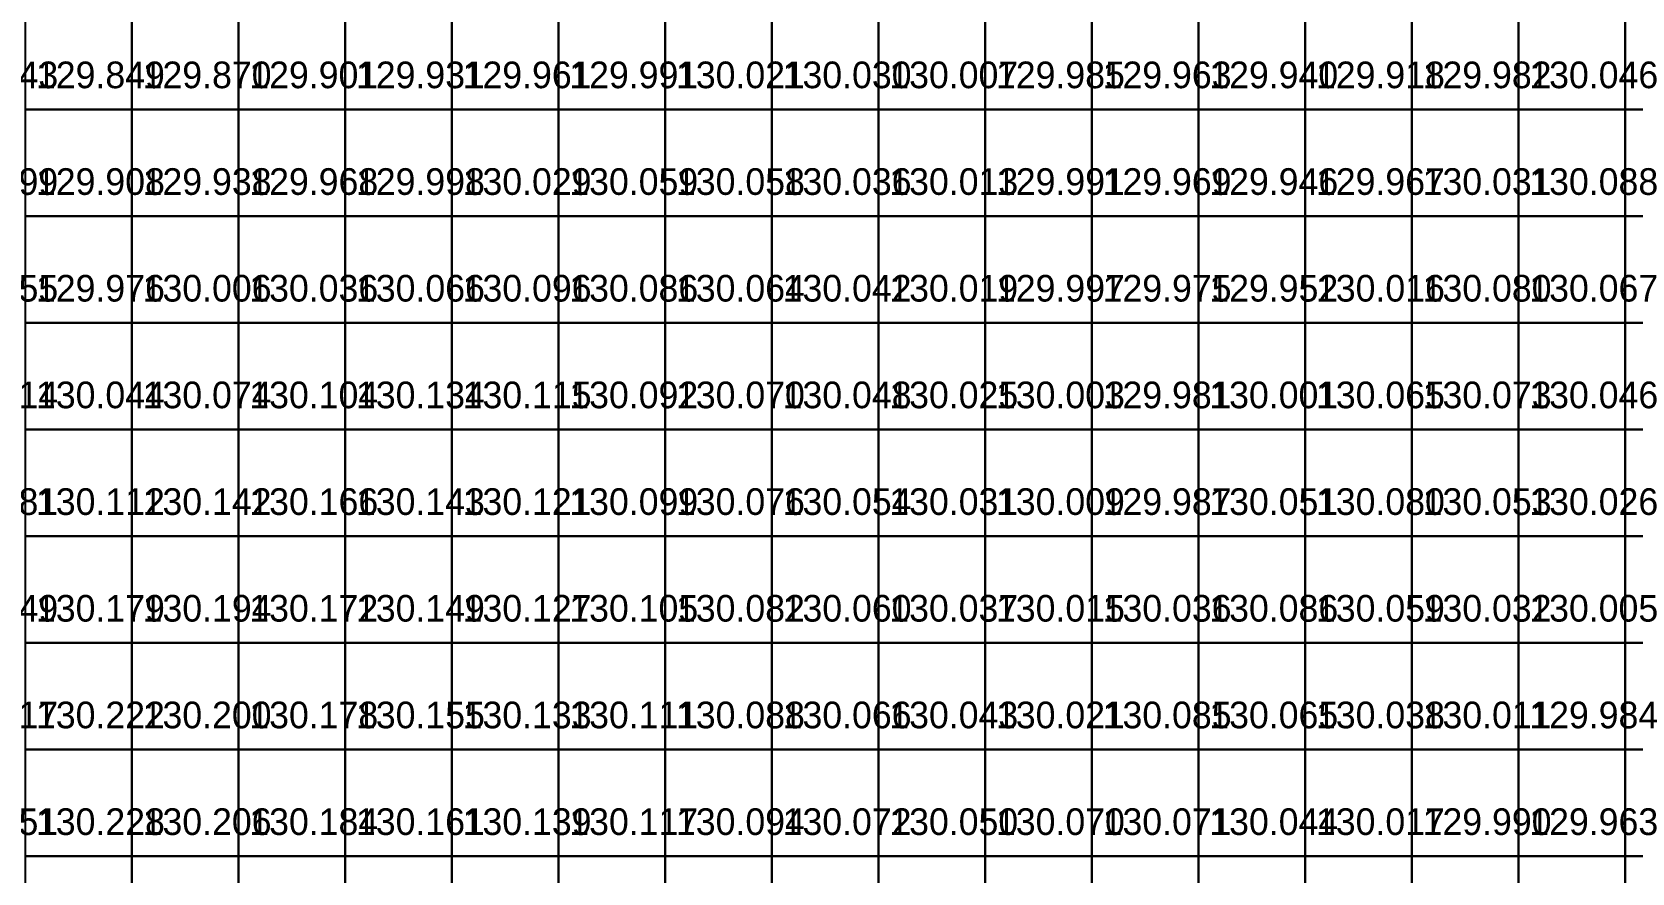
# Model space of a CAD drawing. Header units: metres. Extents: x 287857 to 287978, y 62957 to 63018.
# Drawn here: x 287871.99 to 287886.99, y 62979.67 to 62987.56 of the extents above; entities that cross this region are included whole.
import ezdxf

# ---------------------------------------------------------------- set-up
doc = ezdxf.new("R2010")
doc.units = ezdxf.units.M
doc.layers.add('SURVEY-INTERP', color=7, linetype='Continuous', true_color=0x94a3b8)
doc.layers.add('SURVEY-LEVEL-TXT', color=7, linetype='Continuous', true_color=0x4ade80)

msp = doc.modelspace()

# ---------------------------------------------------------------- linework, layer by layer
at = {"layer": 'SURVEY-INTERP'}
for points in [[(287871.925, 62986.831, 129.849), (287872.925, 62986.831, 129.849), (287872.925, 62987.831, 129.849), (287871.925, 62987.831, 129.849), (287871.925, 62986.831, 129.849)], [(287872.925, 62986.831, 129.87), (287873.925, 62986.831, 129.87), (287873.925, 62987.831, 129.87), (287872.925, 62987.831, 129.87), (287872.925, 62986.831, 129.87)], [(287873.925, 62986.831, 129.901), (287874.925, 62986.831, 129.901), (287874.925, 62987.831, 129.901), (287873.925, 62987.831, 129.901), (287873.925, 62986.831, 129.901)], [(287874.925, 62986.831, 129.931), (287875.925, 62986.831, 129.931), (287875.925, 62987.831, 129.931), (287874.925, 62987.831, 129.931), (287874.925, 62986.831, 129.931)], [(287875.925, 62986.831, 129.961), (287876.925, 62986.831, 129.961), (287876.925, 62987.831, 129.961), (287875.925, 62987.831, 129.961), (287875.925, 62986.831, 129.961)], [(287876.925, 62986.831, 129.991), (287877.925, 62986.831, 129.991), (287877.925, 62987.831, 129.991), (287876.925, 62987.831, 129.991), (287876.925, 62986.831, 129.991)], [(287877.925, 62986.831, 130.021), (287878.925, 62986.831, 130.021), (287878.925, 62987.831, 130.021), (287877.925, 62987.831, 130.021), (287877.925, 62986.831, 130.021)], [(287878.925, 62986.831, 130.03), (287879.925, 62986.831, 130.03), (287879.925, 62987.831, 130.03), (287878.925, 62987.831, 130.03), (287878.925, 62986.831, 130.03)], [(287879.925, 62986.831, 130.007), (287880.925, 62986.831, 130.007), (287880.925, 62987.831, 130.007), (287879.925, 62987.831, 130.007), (287879.925, 62986.831, 130.007)], [(287880.925, 62986.831, 129.985), (287881.925, 62986.831, 129.985), (287881.925, 62987.831, 129.985), (287880.925, 62987.831, 129.985), (287880.925, 62986.831, 129.985)], [(287881.925, 62986.831, 129.963), (287882.925, 62986.831, 129.963), (287882.925, 62987.831, 129.963), (287881.925, 62987.831, 129.963), (287881.925, 62986.831, 129.963)], [(287882.925, 62986.831, 129.94), (287883.925, 62986.831, 129.94), (287883.925, 62987.831, 129.94), (287882.925, 62987.831, 129.94), (287882.925, 62986.831, 129.94)], [(287883.925, 62986.831, 129.918), (287884.925, 62986.831, 129.918), (287884.925, 62987.831, 129.918), (287883.925, 62987.831, 129.918), (287883.925, 62986.831, 129.918)], [(287884.925, 62986.831, 129.982), (287885.925, 62986.831, 129.982), (287885.925, 62987.831, 129.982), (287884.925, 62987.831, 129.982), (287884.925, 62986.831, 129.982)], [(287885.925, 62986.831, 130.046), (287886.925, 62986.831, 130.046), (287886.925, 62987.831, 130.046), (287885.925, 62987.831, 130.046), (287885.925, 62986.831, 130.046)], [(287886.925, 62986.831, 130.082), (287887.925, 62986.831, 130.082), (287887.925, 62987.831, 130.082), (287886.925, 62987.831, 130.082), (287886.925, 62986.831, 130.082)], [(287871.925, 62985.831, 129.908), (287872.925, 62985.831, 129.908), (287872.925, 62986.831, 129.908), (287871.925, 62986.831, 129.908), (287871.925, 62985.831, 129.908)], [(287872.925, 62985.831, 129.938), (287873.925, 62985.831, 129.938), (287873.925, 62986.831, 129.938), (287872.925, 62986.831, 129.938), (287872.925, 62985.831, 129.938)], [(287873.925, 62985.831, 129.968), (287874.925, 62985.831, 129.968), (287874.925, 62986.831, 129.968), (287873.925, 62986.831, 129.968), (287873.925, 62985.831, 129.968)], [(287874.925, 62985.831, 129.998), (287875.925, 62985.831, 129.998), (287875.925, 62986.831, 129.998), (287874.925, 62986.831, 129.998), (287874.925, 62985.831, 129.998)], [(287875.925, 62985.831, 130.029), (287876.925, 62985.831, 130.029), (287876.925, 62986.831, 130.029), (287875.925, 62986.831, 130.029), (287875.925, 62985.831, 130.029)], [(287876.925, 62985.831, 130.059), (287877.925, 62985.831, 130.059), (287877.925, 62986.831, 130.059), (287876.925, 62986.831, 130.059), (287876.925, 62985.831, 130.059)], [(287877.925, 62985.831, 130.058), (287878.925, 62985.831, 130.058), (287878.925, 62986.831, 130.058), (287877.925, 62986.831, 130.058), (287877.925, 62985.831, 130.058)], [(287878.925, 62985.831, 130.036), (287879.925, 62985.831, 130.036), (287879.925, 62986.831, 130.036), (287878.925, 62986.831, 130.036), (287878.925, 62985.831, 130.036)], [(287879.925, 62985.831, 130.013), (287880.925, 62985.831, 130.013), (287880.925, 62986.831, 130.013), (287879.925, 62986.831, 130.013), (287879.925, 62985.831, 130.013)], [(287880.925, 62985.831, 129.991), (287881.925, 62985.831, 129.991), (287881.925, 62986.831, 129.991), (287880.925, 62986.831, 129.991), (287880.925, 62985.831, 129.991)], [(287881.925, 62985.831, 129.969), (287882.925, 62985.831, 129.969), (287882.925, 62986.831, 129.969), (287881.925, 62986.831, 129.969), (287881.925, 62985.831, 129.969)], [(287882.925, 62985.831, 129.946), (287883.925, 62985.831, 129.946), (287883.925, 62986.831, 129.946), (287882.925, 62986.831, 129.946), (287882.925, 62985.831, 129.946)], [(287883.925, 62985.831, 129.967), (287884.925, 62985.831, 129.967), (287884.925, 62986.831, 129.967), (287883.925, 62986.831, 129.967), (287883.925, 62985.831, 129.967)], [(287884.925, 62985.831, 130.031), (287885.925, 62985.831, 130.031), (287885.925, 62986.831, 130.031), (287884.925, 62986.831, 130.031), (287884.925, 62985.831, 130.031)], [(287885.925, 62985.831, 130.088), (287886.925, 62985.831, 130.088), (287886.925, 62986.831, 130.088), (287885.925, 62986.831, 130.088), (287885.925, 62985.831, 130.088)], [(287886.925, 62985.831, 130.061), (287887.925, 62985.831, 130.061), (287887.925, 62986.831, 130.061), (287886.925, 62986.831, 130.061), (287886.925, 62985.831, 130.061)], [(287871.925, 62984.831, 129.976), (287872.925, 62984.831, 129.976), (287872.925, 62985.831, 129.976), (287871.925, 62985.831, 129.976), (287871.925, 62984.831, 129.976)], [(287872.925, 62984.831, 130.006), (287873.925, 62984.831, 130.006), (287873.925, 62985.831, 130.006), (287872.925, 62985.831, 130.006), (287872.925, 62984.831, 130.006)], [(287873.925, 62984.831, 130.036), (287874.925, 62984.831, 130.036), (287874.925, 62985.831, 130.036), (287873.925, 62985.831, 130.036), (287873.925, 62984.831, 130.036)], [(287874.925, 62984.831, 130.066), (287875.925, 62984.831, 130.066), (287875.925, 62985.831, 130.066), (287874.925, 62985.831, 130.066), (287874.925, 62984.831, 130.066)], [(287875.925, 62984.831, 130.096), (287876.925, 62984.831, 130.096), (287876.925, 62985.831, 130.096), (287875.925, 62985.831, 130.096), (287875.925, 62984.831, 130.096)], [(287876.925, 62984.831, 130.086), (287877.925, 62984.831, 130.086), (287877.925, 62985.831, 130.086), (287876.925, 62985.831, 130.086), (287876.925, 62984.831, 130.086)], [(287877.925, 62984.831, 130.064), (287878.925, 62984.831, 130.064), (287878.925, 62985.831, 130.064), (287877.925, 62985.831, 130.064), (287877.925, 62984.831, 130.064)], [(287878.925, 62984.831, 130.042), (287879.925, 62984.831, 130.042), (287879.925, 62985.831, 130.042), (287878.925, 62985.831, 130.042), (287878.925, 62984.831, 130.042)], [(287879.925, 62984.831, 130.019), (287880.925, 62984.831, 130.019), (287880.925, 62985.831, 130.019), (287879.925, 62985.831, 130.019), (287879.925, 62984.831, 130.019)], [(287880.925, 62984.831, 129.997), (287881.925, 62984.831, 129.997), (287881.925, 62985.831, 129.997), (287880.925, 62985.831, 129.997), (287880.925, 62984.831, 129.997)], [(287881.925, 62984.831, 129.975), (287882.925, 62984.831, 129.975), (287882.925, 62985.831, 129.975), (287881.925, 62985.831, 129.975), (287881.925, 62984.831, 129.975)], [(287882.925, 62984.831, 129.952), (287883.925, 62984.831, 129.952), (287883.925, 62985.831, 129.952), (287882.925, 62985.831, 129.952), (287882.925, 62984.831, 129.952)], [(287883.925, 62984.831, 130.016), (287884.925, 62984.831, 130.016), (287884.925, 62985.831, 130.016), (287883.925, 62985.831, 130.016), (287883.925, 62984.831, 130.016)], [(287884.925, 62984.831, 130.08), (287885.925, 62984.831, 130.08), (287885.925, 62985.831, 130.08), (287884.925, 62985.831, 130.08), (287884.925, 62984.831, 130.08)], [(287885.925, 62984.831, 130.067), (287886.925, 62984.831, 130.067), (287886.925, 62985.831, 130.067), (287885.925, 62985.831, 130.067), (287885.925, 62984.831, 130.067)], [(287886.925, 62984.831, 130.04), (287887.925, 62984.831, 130.04), (287887.925, 62985.831, 130.04), (287886.925, 62985.831, 130.04), (287886.925, 62984.831, 130.04)], [(287871.925, 62983.831, 130.044), (287872.925, 62983.831, 130.044), (287872.925, 62984.831, 130.044), (287871.925, 62984.831, 130.044), (287871.925, 62983.831, 130.044)], [(287872.925, 62983.831, 130.074), (287873.925, 62983.831, 130.074), (287873.925, 62984.831, 130.074), (287872.925, 62984.831, 130.074), (287872.925, 62983.831, 130.074)], [(287873.925, 62983.831, 130.104), (287874.925, 62983.831, 130.104), (287874.925, 62984.831, 130.104), (287873.925, 62984.831, 130.104), (287873.925, 62983.831, 130.104)], [(287874.925, 62983.831, 130.134), (287875.925, 62983.831, 130.134), (287875.925, 62984.831, 130.134), (287874.925, 62984.831, 130.134), (287874.925, 62983.831, 130.134)], [(287875.925, 62983.831, 130.115), (287876.925, 62983.831, 130.115), (287876.925, 62984.831, 130.115), (287875.925, 62984.831, 130.115), (287875.925, 62983.831, 130.115)], [(287876.925, 62983.831, 130.092), (287877.925, 62983.831, 130.092), (287877.925, 62984.831, 130.092), (287876.925, 62984.831, 130.092), (287876.925, 62983.831, 130.092)], [(287877.925, 62983.831, 130.07), (287878.925, 62983.831, 130.07), (287878.925, 62984.831, 130.07), (287877.925, 62984.831, 130.07), (287877.925, 62983.831, 130.07)], [(287878.925, 62983.831, 130.048), (287879.925, 62983.831, 130.048), (287879.925, 62984.831, 130.048), (287878.925, 62984.831, 130.048), (287878.925, 62983.831, 130.048)], [(287879.925, 62983.831, 130.025), (287880.925, 62983.831, 130.025), (287880.925, 62984.831, 130.025), (287879.925, 62984.831, 130.025), (287879.925, 62983.831, 130.025)], [(287880.925, 62983.831, 130.003), (287881.925, 62983.831, 130.003), (287881.925, 62984.831, 130.003), (287880.925, 62984.831, 130.003), (287880.925, 62983.831, 130.003)], [(287881.925, 62983.831, 129.981), (287882.925, 62983.831, 129.981), (287882.925, 62984.831, 129.981), (287881.925, 62984.831, 129.981), (287881.925, 62983.831, 129.981)], [(287882.925, 62983.831, 130.001), (287883.925, 62983.831, 130.001), (287883.925, 62984.831, 130.001), (287882.925, 62984.831, 130.001), (287882.925, 62983.831, 130.001)], [(287883.925, 62983.831, 130.065), (287884.925, 62983.831, 130.065), (287884.925, 62984.831, 130.065), (287883.925, 62984.831, 130.065), (287883.925, 62983.831, 130.065)], [(287884.925, 62983.831, 130.073), (287885.925, 62983.831, 130.073), (287885.925, 62984.831, 130.073), (287884.925, 62984.831, 130.073), (287884.925, 62983.831, 130.073)], [(287885.925, 62983.831, 130.046), (287886.925, 62983.831, 130.046), (287886.925, 62984.831, 130.046), (287885.925, 62984.831, 130.046), (287885.925, 62983.831, 130.046)], [(287886.925, 62983.831, 130.019), (287887.925, 62983.831, 130.019), (287887.925, 62984.831, 130.019), (287886.925, 62984.831, 130.019), (287886.925, 62983.831, 130.019)], [(287871.925, 62982.831, 130.112), (287872.925, 62982.831, 130.112), (287872.925, 62983.831, 130.112), (287871.925, 62983.831, 130.112), (287871.925, 62982.831, 130.112)], [(287872.925, 62982.831, 130.142), (287873.925, 62982.831, 130.142), (287873.925, 62983.831, 130.142), (287872.925, 62983.831, 130.142), (287872.925, 62982.831, 130.142)], [(287873.925, 62982.831, 130.166), (287874.925, 62982.831, 130.166), (287874.925, 62983.831, 130.166), (287873.925, 62983.831, 130.166), (287873.925, 62982.831, 130.166)], [(287874.925, 62982.831, 130.143), (287875.925, 62982.831, 130.143), (287875.925, 62983.831, 130.143), (287874.925, 62983.831, 130.143), (287874.925, 62982.831, 130.143)], [(287875.925, 62982.831, 130.121), (287876.925, 62982.831, 130.121), (287876.925, 62983.831, 130.121), (287875.925, 62983.831, 130.121), (287875.925, 62982.831, 130.121)], [(287876.925, 62982.831, 130.099), (287877.925, 62982.831, 130.099), (287877.925, 62983.831, 130.099), (287876.925, 62983.831, 130.099), (287876.925, 62982.831, 130.099)], [(287877.925, 62982.831, 130.076), (287878.925, 62982.831, 130.076), (287878.925, 62983.831, 130.076), (287877.925, 62983.831, 130.076), (287877.925, 62982.831, 130.076)], [(287878.925, 62982.831, 130.054), (287879.925, 62982.831, 130.054), (287879.925, 62983.831, 130.054), (287878.925, 62983.831, 130.054), (287878.925, 62982.831, 130.054)], [(287879.925, 62982.831, 130.031), (287880.925, 62982.831, 130.031), (287880.925, 62983.831, 130.031), (287879.925, 62983.831, 130.031), (287879.925, 62982.831, 130.031)], [(287880.925, 62982.831, 130.009), (287881.925, 62982.831, 130.009), (287881.925, 62983.831, 130.009), (287880.925, 62983.831, 130.009), (287880.925, 62982.831, 130.009)], [(287881.925, 62982.831, 129.987), (287882.925, 62982.831, 129.987), (287882.925, 62983.831, 129.987), (287881.925, 62983.831, 129.987), (287881.925, 62982.831, 129.987)], [(287882.925, 62982.831, 130.051), (287883.925, 62982.831, 130.051), (287883.925, 62983.831, 130.051), (287882.925, 62983.831, 130.051), (287882.925, 62982.831, 130.051)], [(287883.925, 62982.831, 130.08), (287884.925, 62982.831, 130.08), (287884.925, 62983.831, 130.08), (287883.925, 62983.831, 130.08), (287883.925, 62982.831, 130.08)], [(287884.925, 62982.831, 130.053), (287885.925, 62982.831, 130.053), (287885.925, 62983.831, 130.053), (287884.925, 62983.831, 130.053), (287884.925, 62982.831, 130.053)], [(287885.925, 62982.831, 130.026), (287886.925, 62982.831, 130.026), (287886.925, 62983.831, 130.026), (287885.925, 62983.831, 130.026), (287885.925, 62982.831, 130.026)], [(287886.925, 62982.831, 129.999), (287887.925, 62982.831, 129.999), (287887.925, 62983.831, 129.999), (287886.925, 62983.831, 129.999), (287886.925, 62982.831, 129.999)], [(287871.925, 62981.831, 130.179), (287872.925, 62981.831, 130.179), (287872.925, 62982.831, 130.179), (287871.925, 62982.831, 130.179), (287871.925, 62981.831, 130.179)], [(287872.925, 62981.831, 130.194), (287873.925, 62981.831, 130.194), (287873.925, 62982.831, 130.194), (287872.925, 62982.831, 130.194), (287872.925, 62981.831, 130.194)], [(287873.925, 62981.831, 130.172), (287874.925, 62981.831, 130.172), (287874.925, 62982.831, 130.172), (287873.925, 62982.831, 130.172), (287873.925, 62981.831, 130.172)], [(287874.925, 62981.831, 130.149), (287875.925, 62981.831, 130.149), (287875.925, 62982.831, 130.149), (287874.925, 62982.831, 130.149), (287874.925, 62981.831, 130.149)], [(287875.925, 62981.831, 130.127), (287876.925, 62981.831, 130.127), (287876.925, 62982.831, 130.127), (287875.925, 62982.831, 130.127), (287875.925, 62981.831, 130.127)], [(287876.925, 62981.831, 130.105), (287877.925, 62981.831, 130.105), (287877.925, 62982.831, 130.105), (287876.925, 62982.831, 130.105), (287876.925, 62981.831, 130.105)], [(287877.925, 62981.831, 130.082), (287878.925, 62981.831, 130.082), (287878.925, 62982.831, 130.082), (287877.925, 62982.831, 130.082), (287877.925, 62981.831, 130.082)], [(287878.925, 62981.831, 130.06), (287879.925, 62981.831, 130.06), (287879.925, 62982.831, 130.06), (287878.925, 62982.831, 130.06), (287878.925, 62981.831, 130.06)], [(287879.925, 62981.831, 130.037), (287880.925, 62981.831, 130.037), (287880.925, 62982.831, 130.037), (287879.925, 62982.831, 130.037), (287879.925, 62981.831, 130.037)], [(287880.925, 62981.831, 130.015), (287881.925, 62981.831, 130.015), (287881.925, 62982.831, 130.015), (287880.925, 62982.831, 130.015), (287880.925, 62981.831, 130.015)], [(287881.925, 62981.831, 130.036), (287882.925, 62981.831, 130.036), (287882.925, 62982.831, 130.036), (287881.925, 62982.831, 130.036), (287881.925, 62981.831, 130.036)], [(287882.925, 62981.831, 130.086), (287883.925, 62981.831, 130.086), (287883.925, 62982.831, 130.086), (287882.925, 62982.831, 130.086), (287882.925, 62981.831, 130.086)], [(287883.925, 62981.831, 130.059), (287884.925, 62981.831, 130.059), (287884.925, 62982.831, 130.059), (287883.925, 62982.831, 130.059), (287883.925, 62981.831, 130.059)], [(287884.925, 62981.831, 130.032), (287885.925, 62981.831, 130.032), (287885.925, 62982.831, 130.032), (287884.925, 62982.831, 130.032), (287884.925, 62981.831, 130.032)], [(287885.925, 62981.831, 130.005), (287886.925, 62981.831, 130.005), (287886.925, 62982.831, 130.005), (287885.925, 62982.831, 130.005), (287885.925, 62981.831, 130.005)], [(287886.925, 62981.831, 129.978), (287887.925, 62981.831, 129.978), (287887.925, 62982.831, 129.978), (287886.925, 62982.831, 129.978), (287886.925, 62981.831, 129.978)], [(287871.925, 62980.831, 130.222), (287872.925, 62980.831, 130.222), (287872.925, 62981.831, 130.222), (287871.925, 62981.831, 130.222), (287871.925, 62980.831, 130.222)], [(287872.925, 62980.831, 130.2), (287873.925, 62980.831, 130.2), (287873.925, 62981.831, 130.2), (287872.925, 62981.831, 130.2), (287872.925, 62980.831, 130.2)], [(287873.925, 62980.831, 130.178), (287874.925, 62980.831, 130.178), (287874.925, 62981.831, 130.178), (287873.925, 62981.831, 130.178), (287873.925, 62980.831, 130.178)], [(287874.925, 62980.831, 130.155), (287875.925, 62980.831, 130.155), (287875.925, 62981.831, 130.155), (287874.925, 62981.831, 130.155), (287874.925, 62980.831, 130.155)], [(287875.925, 62980.831, 130.133), (287876.925, 62980.831, 130.133), (287876.925, 62981.831, 130.133), (287875.925, 62981.831, 130.133), (287875.925, 62980.831, 130.133)], [(287876.925, 62980.831, 130.111), (287877.925, 62980.831, 130.111), (287877.925, 62981.831, 130.111), (287876.925, 62981.831, 130.111), (287876.925, 62980.831, 130.111)], [(287877.925, 62980.831, 130.088), (287878.925, 62980.831, 130.088), (287878.925, 62981.831, 130.088), (287877.925, 62981.831, 130.088), (287877.925, 62980.831, 130.088)], [(287878.925, 62980.831, 130.066), (287879.925, 62980.831, 130.066), (287879.925, 62981.831, 130.066), (287878.925, 62981.831, 130.066), (287878.925, 62980.831, 130.066)], [(287879.925, 62980.831, 130.043), (287880.925, 62980.831, 130.043), (287880.925, 62981.831, 130.043), (287879.925, 62981.831, 130.043), (287879.925, 62980.831, 130.043)], [(287880.925, 62980.831, 130.021), (287881.925, 62980.831, 130.021), (287881.925, 62981.831, 130.021), (287880.925, 62981.831, 130.021), (287880.925, 62980.831, 130.021)], [(287881.925, 62980.831, 130.085), (287882.925, 62980.831, 130.085), (287882.925, 62981.831, 130.085), (287881.925, 62981.831, 130.085), (287881.925, 62980.831, 130.085)], [(287882.925, 62980.831, 130.065), (287883.925, 62980.831, 130.065), (287883.925, 62981.831, 130.065), (287882.925, 62981.831, 130.065), (287882.925, 62980.831, 130.065)], [(287883.925, 62980.831, 130.038), (287884.925, 62980.831, 130.038), (287884.925, 62981.831, 130.038), (287883.925, 62981.831, 130.038), (287883.925, 62980.831, 130.038)], [(287884.925, 62980.831, 130.011), (287885.925, 62980.831, 130.011), (287885.925, 62981.831, 130.011), (287884.925, 62981.831, 130.011), (287884.925, 62980.831, 130.011)], [(287885.925, 62980.831, 129.984), (287886.925, 62980.831, 129.984), (287886.925, 62981.831, 129.984), (287885.925, 62981.831, 129.984), (287885.925, 62980.831, 129.984)], [(287886.925, 62980.831, 129.957), (287887.925, 62980.831, 129.957), (287887.925, 62981.831, 129.957), (287886.925, 62981.831, 129.957), (287886.925, 62980.831, 129.957)], [(287871.925, 62979.831, 130.228), (287872.925, 62979.831, 130.228), (287872.925, 62980.831, 130.228), (287871.925, 62980.831, 130.228), (287871.925, 62979.831, 130.228)], [(287872.925, 62979.831, 130.206), (287873.925, 62979.831, 130.206), (287873.925, 62980.831, 130.206), (287872.925, 62980.831, 130.206), (287872.925, 62979.831, 130.206)], [(287873.925, 62979.831, 130.184), (287874.925, 62979.831, 130.184), (287874.925, 62980.831, 130.184), (287873.925, 62980.831, 130.184), (287873.925, 62979.831, 130.184)], [(287874.925, 62979.831, 130.161), (287875.925, 62979.831, 130.161), (287875.925, 62980.831, 130.161), (287874.925, 62980.831, 130.161), (287874.925, 62979.831, 130.161)], [(287875.925, 62979.831, 130.139), (287876.925, 62979.831, 130.139), (287876.925, 62980.831, 130.139), (287875.925, 62980.831, 130.139), (287875.925, 62979.831, 130.139)], [(287876.925, 62979.831, 130.117), (287877.925, 62979.831, 130.117), (287877.925, 62980.831, 130.117), (287876.925, 62980.831, 130.117), (287876.925, 62979.831, 130.117)], [(287877.925, 62979.831, 130.094), (287878.925, 62979.831, 130.094), (287878.925, 62980.831, 130.094), (287877.925, 62980.831, 130.094), (287877.925, 62979.831, 130.094)], [(287878.925, 62979.831, 130.072), (287879.925, 62979.831, 130.072), (287879.925, 62980.831, 130.072), (287878.925, 62980.831, 130.072), (287878.925, 62979.831, 130.072)], [(287879.925, 62979.831, 130.05), (287880.925, 62979.831, 130.05), (287880.925, 62980.831, 130.05), (287879.925, 62980.831, 130.05), (287879.925, 62979.831, 130.05)], [(287880.925, 62979.831, 130.07), (287881.925, 62979.831, 130.07), (287881.925, 62980.831, 130.07), (287880.925, 62980.831, 130.07), (287880.925, 62979.831, 130.07)], [(287881.925, 62979.831, 130.071), (287882.925, 62979.831, 130.071), (287882.925, 62980.831, 130.071), (287881.925, 62980.831, 130.071), (287881.925, 62979.831, 130.071)], [(287882.925, 62979.831, 130.044), (287883.925, 62979.831, 130.044), (287883.925, 62980.831, 130.044), (287882.925, 62980.831, 130.044), (287882.925, 62979.831, 130.044)], [(287883.925, 62979.831, 130.017), (287884.925, 62979.831, 130.017), (287884.925, 62980.831, 130.017), (287883.925, 62980.831, 130.017), (287883.925, 62979.831, 130.017)], [(287884.925, 62979.831, 129.99), (287885.925, 62979.831, 129.99), (287885.925, 62980.831, 129.99), (287884.925, 62980.831, 129.99), (287884.925, 62979.831, 129.99)], [(287885.925, 62979.831, 129.963), (287886.925, 62979.831, 129.963), (287886.925, 62980.831, 129.963), (287885.925, 62980.831, 129.963), (287885.925, 62979.831, 129.963)], [(287886.925, 62979.831, 129.945), (287887.925, 62979.831, 129.945), (287887.925, 62980.831, 129.945), (287886.925, 62980.831, 129.945), (287886.925, 62979.831, 129.945)], [(287871.925, 62978.831, 130.234), (287872.925, 62978.831, 130.234), (287872.925, 62979.831, 130.234), (287871.925, 62979.831, 130.234), (287871.925, 62978.831, 130.234)], [(287872.925, 62978.831, 130.212), (287873.925, 62978.831, 130.212), (287873.925, 62979.831, 130.212), (287872.925, 62979.831, 130.212), (287872.925, 62978.831, 130.212)], [(287873.925, 62978.831, 130.19), (287874.925, 62978.831, 130.19), (287874.925, 62979.831, 130.19), (287873.925, 62979.831, 130.19), (287873.925, 62978.831, 130.19)], [(287874.925, 62978.831, 130.167), (287875.925, 62978.831, 130.167), (287875.925, 62979.831, 130.167), (287874.925, 62979.831, 130.167), (287874.925, 62978.831, 130.167)], [(287875.925, 62978.831, 130.145), (287876.925, 62978.831, 130.145), (287876.925, 62979.831, 130.145), (287875.925, 62979.831, 130.145), (287875.925, 62978.831, 130.145)], [(287876.925, 62978.831, 130.123), (287877.925, 62978.831, 130.123), (287877.925, 62979.831, 130.123), (287876.925, 62979.831, 130.123), (287876.925, 62978.831, 130.123)], [(287877.925, 62978.831, 130.1), (287878.925, 62978.831, 130.1), (287878.925, 62979.831, 130.1), (287877.925, 62979.831, 130.1), (287877.925, 62978.831, 130.1)], [(287878.925, 62978.831, 130.078), (287879.925, 62978.831, 130.078), (287879.925, 62979.831, 130.078), (287878.925, 62979.831, 130.078), (287878.925, 62978.831, 130.078)], [(287879.925, 62978.831, 130.056), (287880.925, 62978.831, 130.056), (287880.925, 62979.831, 130.056), (287879.925, 62979.831, 130.056), (287879.925, 62978.831, 130.056)], [(287880.925, 62978.831, 130.078), (287881.925, 62978.831, 130.078), (287881.925, 62979.831, 130.078), (287880.925, 62979.831, 130.078), (287880.925, 62978.831, 130.078)], [(287881.925, 62978.831, 130.05), (287882.925, 62978.831, 130.05), (287882.925, 62979.831, 130.05), (287881.925, 62979.831, 130.05), (287881.925, 62978.831, 130.05)], [(287882.925, 62978.831, 130.023), (287883.925, 62978.831, 130.023), (287883.925, 62979.831, 130.023), (287882.925, 62979.831, 130.023), (287882.925, 62978.831, 130.023)], [(287883.925, 62978.831, 129.996), (287884.925, 62978.831, 129.996), (287884.925, 62979.831, 129.996), (287883.925, 62979.831, 129.996), (287883.925, 62978.831, 129.996)], [(287884.925, 62978.831, 129.969), (287885.925, 62978.831, 129.969), (287885.925, 62979.831, 129.969), (287884.925, 62979.831, 129.969), (287884.925, 62978.831, 129.969)], [(287885.925, 62978.831, 129.942), (287886.925, 62978.831, 129.942), (287886.925, 62979.831, 129.942), (287885.925, 62979.831, 129.942), (287885.925, 62978.831, 129.942)], [(287886.925, 62978.831, 129.937), (287887.925, 62978.831, 129.937), (287887.925, 62979.831, 129.937), (287886.925, 62979.831, 129.937), (287886.925, 62978.831, 129.937)]]:
    msp.add_polyline3d(points, dxfattribs=at)

# ---------------------------------------------------------------- texts
at = {"layer": 'SURVEY-LEVEL-TXT'}
for s, p in [('129.843', (287871.025, 62987.031, 129.843)), ('129.849', (287872.025, 62987.031, 129.849)), ('129.870', (287873.025, 62987.031, 129.87)), ('129.901', (287874.025, 62987.031, 129.901)), ('129.931', (287875.025, 62987.031, 129.931)), ('129.961', (287876.025, 62987.031, 129.961)), ('129.991', (287877.025, 62987.031, 129.991)), ('130.021', (287878.025, 62987.031, 130.021)), ('130.030', (287879.025, 62987.031, 130.03)), ('130.007', (287880.025, 62987.031, 130.007)), ('129.985', (287881.025, 62987.031, 129.985)), ('129.963', (287882.025, 62987.031, 129.963)), ('129.940', (287883.025, 62987.031, 129.94)), ('129.918', (287884.025, 62987.031, 129.918)), ('129.982', (287885.025, 62987.031, 129.982)), ('130.046', (287886.025, 62987.031, 130.046)), ('129.899', (287871.025, 62986.031, 129.899)), ('129.908', (287872.025, 62986.031, 129.908)), ('129.938', (287873.025, 62986.031, 129.938)), ('129.968', (287874.025, 62986.031, 129.968)), ('129.998', (287875.025, 62986.031, 129.998)), ('130.029', (287876.025, 62986.031, 130.029)), ('130.059', (287877.025, 62986.031, 130.059)), ('130.058', (287878.025, 62986.031, 130.058)), ('130.036', (287879.025, 62986.031, 130.036)), ('130.013', (287880.025, 62986.031, 130.013)), ('129.991', (287881.025, 62986.031, 129.991)), ('129.969', (287882.025, 62986.031, 129.969)), ('129.946', (287883.025, 62986.031, 129.946)), ('129.967', (287884.025, 62986.031, 129.967)), ('130.031', (287885.025, 62986.031, 130.031)), ('130.088', (287886.025, 62986.031, 130.088)), ('129.955', (287871.025, 62985.031, 129.955)), ('129.976', (287872.025, 62985.031, 129.976)), ('130.006', (287873.025, 62985.031, 130.006)), ('130.036', (287874.025, 62985.031, 130.036)), ('130.066', (287875.025, 62985.031, 130.066)), ('130.096', (287876.025, 62985.031, 130.096)), ('130.086', (287877.025, 62985.031, 130.086)), ('130.064', (287878.025, 62985.031, 130.064)), ('130.042', (287879.025, 62985.031, 130.042)), ('130.019', (287880.025, 62985.031, 130.019)), ('129.997', (287881.025, 62985.031, 129.997)), ('129.975', (287882.025, 62985.031, 129.975)), ('129.952', (287883.025, 62985.031, 129.952)), ('130.016', (287884.025, 62985.031, 130.016)), ('130.080', (287885.025, 62985.031, 130.08)), ('130.067', (287886.025, 62985.031, 130.067)), ('130.014', (287871.025, 62984.031, 130.014)), ('130.044', (287872.025, 62984.031, 130.044)), ('130.074', (287873.025, 62984.031, 130.074)), ('130.104', (287874.025, 62984.031, 130.104)), ('130.134', (287875.025, 62984.031, 130.134)), ('130.115', (287876.025, 62984.031, 130.115)), ('130.092', (287877.025, 62984.031, 130.092)), ('130.070', (287878.025, 62984.031, 130.07)), ('130.048', (287879.025, 62984.031, 130.048)), ('130.025', (287880.025, 62984.031, 130.025)), ('130.003', (287881.025, 62984.031, 130.003)), ('129.981', (287882.025, 62984.031, 129.981)), ('130.001', (287883.025, 62984.031, 130.001)), ('130.065', (287884.025, 62984.031, 130.065)), ('130.073', (287885.025, 62984.031, 130.073)), ('130.046', (287886.025, 62984.031, 130.046)), ('130.081', (287871.025, 62983.031, 130.081)), ('130.112', (287872.025, 62983.031, 130.112)), ('130.142', (287873.025, 62983.031, 130.142)), ('130.166', (287874.025, 62983.031, 130.166)), ('130.143', (287875.025, 62983.031, 130.143)), ('130.121', (287876.025, 62983.031, 130.121)), ('130.099', (287877.025, 62983.031, 130.099)), ('130.076', (287878.025, 62983.031, 130.076)), ('130.054', (287879.025, 62983.031, 130.054)), ('130.031', (287880.025, 62983.031, 130.031)), ('130.009', (287881.025, 62983.031, 130.009)), ('129.987', (287882.025, 62983.031, 129.987)), ('130.051', (287883.025, 62983.031, 130.051)), ('130.080', (287884.025, 62983.031, 130.08)), ('130.053', (287885.025, 62983.031, 130.053)), ('130.026', (287886.025, 62983.031, 130.026)), ('130.149', (287871.025, 62982.031, 130.149)), ('130.179', (287872.025, 62982.031, 130.179)), ('130.194', (287873.025, 62982.031, 130.194)), ('130.172', (287874.025, 62982.031, 130.172)), ('130.149', (287875.025, 62982.031, 130.149)), ('130.127', (287876.025, 62982.031, 130.127)), ('130.105', (287877.025, 62982.031, 130.105)), ('130.082', (287878.025, 62982.031, 130.082)), ('130.060', (287879.025, 62982.031, 130.06)), ('130.037', (287880.025, 62982.031, 130.037)), ('130.015', (287881.025, 62982.031, 130.015)), ('130.036', (287882.025, 62982.031, 130.036)), ('130.086', (287883.025, 62982.031, 130.086)), ('130.059', (287884.025, 62982.031, 130.059)), ('130.032', (287885.025, 62982.031, 130.032)), ('130.005', (287886.025, 62982.031, 130.005)), ('130.217', (287871.025, 62981.031, 130.217)), ('130.222', (287872.025, 62981.031, 130.222)), ('130.200', (287873.025, 62981.031, 130.2)), ('130.178', (287874.025, 62981.031, 130.178)), ('130.155', (287875.025, 62981.031, 130.155)), ('130.133', (287876.025, 62981.031, 130.133)), ('130.111', (287877.025, 62981.031, 130.111)), ('130.088', (287878.025, 62981.031, 130.088)), ('130.066', (287879.025, 62981.031, 130.066)), ('130.043', (287880.025, 62981.031, 130.043)), ('130.021', (287881.025, 62981.031, 130.021)), ('130.085', (287882.025, 62981.031, 130.085)), ('130.065', (287883.025, 62981.031, 130.065)), ('130.038', (287884.025, 62981.031, 130.038)), ('130.011', (287885.025, 62981.031, 130.011)), ('129.984', (287886.025, 62981.031, 129.984)), ('130.251', (287871.025, 62980.031, 130.251)), ('130.228', (287872.025, 62980.031, 130.228)), ('130.206', (287873.025, 62980.031, 130.206)), ('130.184', (287874.025, 62980.031, 130.184)), ('130.161', (287875.025, 62980.031, 130.161)), ('130.139', (287876.025, 62980.031, 130.139)), ('130.117', (287877.025, 62980.031, 130.117)), ('130.094', (287878.025, 62980.031, 130.094)), ('130.072', (287879.025, 62980.031, 130.072)), ('130.050', (287880.025, 62980.031, 130.05)), ('130.070', (287881.025, 62980.031, 130.07)), ('130.071', (287882.025, 62980.031, 130.071)), ('130.044', (287883.025, 62980.031, 130.044)), ('130.017', (287884.025, 62980.031, 130.017)), ('129.990', (287885.025, 62980.031, 129.99)), ('129.963', (287886.025, 62980.031, 129.963))]:
    msp.add_text(s, height=0.25, dxfattribs=at).set_placement(p)

doc.saveas('drawing.dxf')
